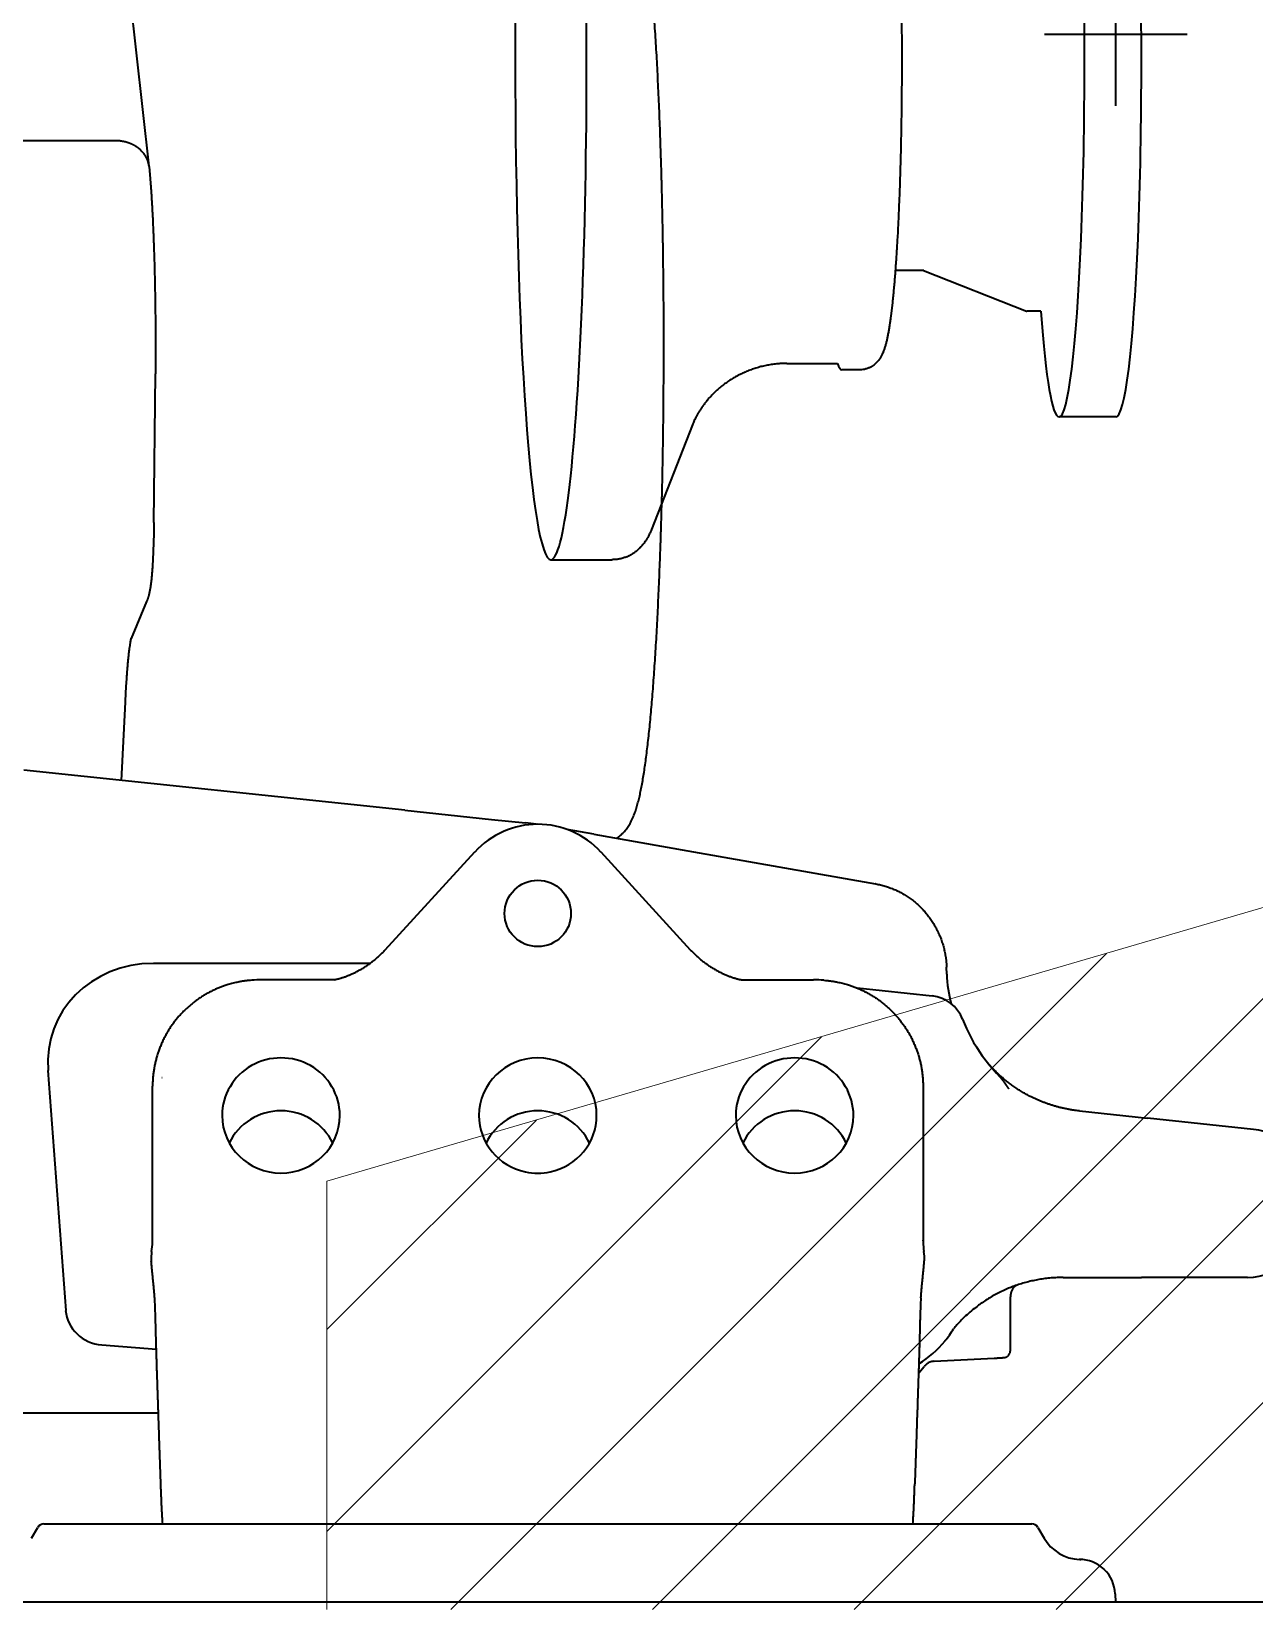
# Model space of a CAD drawing. Header units: millimetres. Extents: x 120 to 10915, y 515 to 8014.
# Drawn here: x 3804 to 3975.5, y 1875 to 2096.1 of the extents above; entities that cross this region are included whole.
import ezdxf

# ---------------------------------------------------------------- set-up
doc = ezdxf.new("R2010")
doc.units = ezdxf.units.MM
doc.layers.get('0').update_dxf_attribs({"lineweight": 13})
doc.layers.add('204_Chassis_mid_side_view', color=7, linetype='Continuous', lineweight=13)
doc.layers.add('205_Chassis_top_view', color=7, linetype='Continuous', lineweight=13)

# ---------------------------------------------------------------- blocks, each defined once
blk = doc.blocks.new('BLOCK76')
at = {"layer": '205_Chassis_top_view', "color": 2, "lineweight": 18}
for p, q in [((3947.640625, -295), (4074.591309, -168.049271)), ((3919.356445, -295), (4034.63208, -179.724442)), ((3891.072266, -295), (3994.672607, -191.399597)), ((3862.787842, -295), (3954.713135, -203.074768)), ((3845.446045, -284.057648), (3914.753662, -214.749924)), ((3845.445801, -255.773499), (3874.794189, -226.425095))]:
    blk.add_line(p, q, dxfattribs=at)
blk = doc.blocks.new('3239766_1')
at = {"layer": '205_Chassis_top_view', "color": 2, "lineweight": 18}
for p in [(4324.61, -95), (3845.446, -295)]:
    blk.add_line(p, (3845.445737, -235), dxfattribs=at)
at = {"layer": '205_Chassis_top_view', "lineweight": 0}
blk.add_blockref('BLOCK76', (0, 0), dxfattribs=at)
blk = doc.blocks.new('3068684_1')
at = {"layer": '205_Chassis_top_view', "color": 3, "lineweight": 35}
blk.add_line((4055, -294), (2962.845784, -294), dxfattribs=at)
blk = doc.blocks.new('3135191_1')
at = {"layer": '205_Chassis_top_view', "color": 3, "lineweight": 35}
for p, q in [((3856.36, -183.03), (3802.97, -177.41)), ((3856.36, -183.03), (3868.52, -184.3)), ((3868.52, -184.3), (3873.26, -184.8)), ((3882.87, -186.37), (3879.11, -185.71)), ((3882.87, -186.37), (3896.01, -188.69)), ((3853.62, -202.56), (3866.16, -188.87)), ((3883.84, -188.87), (3896.38, -202.56)), ((3896.01, -188.69), (3922.32, -193.33)), ((3922.36, -193.34), (3922.32, -193.33)), ((3922.38, -193.34), (3922.36, -193.34)), ((3851.47, -204.48), (3821.11, -204.48)), ((3932.33, -205.99), (3932.29, -205)), ((3930.29, -209.05), (3919.78, -207.94)), ((3806.34, -219.48), (3808.82, -253.11)), ((3822.33, -220.49), (3822.32, -220.5)), ((3821, -221.7), (3821, -221.68)), ((3821, -221.76), (3821, -221.7)), ((3821, -226.44), (3821, -221.76)), ((3929, -221.68), (3929, -221.7)), ((3929, -221.7), (3929, -221.76)), ((3929, -221.76), (3929, -226.44)), ((3950.95, -225.16), (3960.44, -226.16)), ((3821, -226.94), (3821, -226.44)), ((3821, -230.55), (3821, -226.94)), ((3929, -226.44), (3929, -226.94)), ((3929, -226.94), (3929, -230.55)), ((3975.34, -227.73), (3960.44, -226.16)), ((3821, -236.62), (3821, -230.55)), ((3929, -230.55), (3929, -236.62)), ((3821, -241.07), (3821, -236.62)), ((3929, -236.62), (3929, -241.07)), ((3821, -243.59), (3821, -241.07)), ((3929, -241.07), (3929, -243.59)), ((3928.99, -243.28), (3929, -243.52)), ((3948.63, -248.48), (3959.6, -248.48)), ((3974.5, -248.48), (3959.6, -248.48)), ((3941.24, -258.72), (3941.24, -251.19)), ((3813.9, -257.93), (3821.53, -258.54)), ((3930.56, -260.23), (3938.98, -259.79)), ((3928.42, -261.85), (3928.37, -261.91)), ((3928.41, -261.85), (3929.17, -260.94)), ((3821.82, -267.48), (3786.95, -267.48)), ((3822.42, -283), (3822.4, -282.73)), ((3927.58, -283), (3927.6, -282.73)), ((3804.04, -285), (3804.9, -283.5)), ((3805.77, -283), (3805.81, -283)), ((3805.81, -283), (3806.54, -283)), ((3806.54, -283), (3808.57, -283)), ((3808.57, -283), (3810.06, -283)), ((3810.06, -283), (3839.93, -283)), ((3839.93, -283), (3844.97, -283)), ((3844.97, -283), (3850.75, -283)), ((3850.75, -283), (3863.53, -283)), ((3863.53, -283), (3886.47, -283)), ((3886.47, -283), (3899.25, -283)), ((3899.25, -283), (3905.03, -283)), ((3905.03, -283), (3910.07, -283)), ((3910.07, -283), (3939.94, -283)), ((3939.94, -283), (3941.43, -283)), ((3941.43, -283), (3943.46, -283)), ((3943.46, -283), (3944.19, -283)), ((3944.19, -283), (3944.23, -283)), ((3945.1, -283.5), (3945.96, -285)), ((3951.13, -288), (3950.95, -288)), ((3951.01, -288), (3951.13, -288)), ((3954.38, -289.37), (3954.4, -289.38)), ((3955.94, -292.82), (3955.94, -292.83)), ((3955.94, -292.83), (3955.98, -294))]:
    blk.add_line(p, q, dxfattribs=at)
blk.add_circle((3875, -197.48), 4.65, dxfattribs=at)
for centre, radius, start, end in [((3875, -196.97), 11.99, 42.4872, 137.5128), ((3868.04, -234.53), 50, 82.2503, 84), ((3836.41, -228.69), 21.9, 90.1617, 93.956), ((3913.59, -228.69), 21.9, 86.0443, 89.8383), ((3952.31, -205.19), 20, 182.2771, 194.2965), ((3929.75, -214.13), 5.12, 21.0105, 83.8558), ((3958.33, -202.21), 25.95, 215.8616, 223.8282), ((3974.5, -235.69), 8, 360, 83.9846), ((3875, -225.42), 8.45, 258.1518, 281.8503), ((3974.5, -240.48), 8, 270, 0), ((3826.15, -245.73), 5.35, 170.5733, 184.7773), ((3811.06, -243.24), 9.94, 350.6818, 358.4149), ((3938.94, -243.24), 9.94, 181.5851, 189.3182), ((3923.85, -245.73), 5.35, 355.2227, 9.4267), ((3943.24, -251.19), 2, 127.9363, 180.0056), ((3789.2, -253.74), 32.19, 2.1244, 4.2569), ((3960.8, -253.74), 32.19, 175.7431, 177.8756), ((3687.44, -257.39), 134.01, 1.5235, 2.0709), ((4062.56, -257.39), 134.01, 177.9291, 178.4765), ((3920.79, -248.13), 14.59, 320.6582, 328.8585), ((3920.67, -248.01), 14.77, 301.6207, 320.632), ((3930.65, -262.14), 1.91, 111.6705, 140.9248), ((3930.67, -262.23), 2, 93.0184, 111.1542), ((3805.77, -284), 1, 90, 150), ((3944.23, -284), 1, 30, 90), ((3951.16, -282), 6, 210, 268.026), ((3950.92, -293.06), 5.06, 46.8147, 90.2324), ((3950.88, -293.02), 5.06, 2.2921, 45.988)]:
    blk.add_arc(centre, radius, start, end, dxfattribs=at)
for centre, major_axis, ratio, start_param, end_param in [((3822.22, -219.48), (14.66, -6.77), 0.912816, 2.03931, 3.610102), ((3977.91, -200), (44.38, 8.86), 0.680958, 3.257544, 3.442123), ((3839, -225.79), (8.25, 0), 0.978148, 0, 3.141593), ((3875, -225.79), (-8.25, 0), 0.978148, 4.712389, 6.283146), ((3875, -225.79), (-8.25, 0), 0.978148, 3.141632, 4.712389), ((3911, -225.79), (8.25, 0), 0.978148, 0, 3.141593), ((3839, -232.96), (-8, 0), 0.978148, 3.57912, 5.845658), ((3875, -232.96), (-8, 0), 0.978148, 3.579058, 5.845714), ((3911, -232.96), (-8, 0), 0.978148, 3.57912, 5.845658), ((3839, -225.79), (8.25, 0), 0.978148, 3.141593, 6.283185), ((3875, -225.79), (-8.25, 0), 0.978148, 6.283146, 7.642189), ((3875, -225.79), (-8.25, 0), 0.978148, 1.782589, 3.141632), ((3911, -225.79), (8.25, 0), 0.978148, 3.141593, 6.283185), ((3814.1, -253.01), (5.09, -1.58), 0.919537, 3.487576, 4.951715)]:
    blk.add_ellipse(centre, major_axis=major_axis, ratio=ratio, start_param=start_param, end_param=end_param, dxfattribs=at)
for points, degree, knots in [([(3922.38, -193.34), (3922.61, -193.38), (3923.05, -193.47), (3923.7, -193.65), (3924.34, -193.87), (3924.97, -194.12), (3925.59, -194.4), (3926.19, -194.73), (3926.77, -195.08), (3927.33, -195.47), (3927.88, -195.9), (3928.39, -196.35), (3928.89, -196.84), (3929.35, -197.35), (3929.79, -197.89), (3930.19, -198.46), (3930.57, -199.05), (3930.91, -199.66), (3931.21, -200.29), (3931.48, -200.94), (3931.71, -201.6), (3931.91, -202.27), (3932.06, -202.95), (3932.18, -203.63), (3932.26, -204.31), (3932.29, -204.77), (3932.29, -205)], 3, [0, 0, 0, 0, 0.675214, 1.351084, 2.027875, 2.705851, 3.385293, 4.066405, 4.74936, 5.434285, 6.121242, 6.810313, 7.501506, 8.194813, 8.890098, 9.587106, 10.285585, 10.98498, 11.684894, 12.384719, 13.083675, 13.781008, 14.47597, 15.167881, 15.855986, 16.53947, 16.53947, 16.53947, 16.53947]), ([(3846.46, -206.77), (3846.52, -206.76), (3846.65, -206.73), (3846.85, -206.69), (3847.04, -206.64), (3847.23, -206.59), (3847.41, -206.53), (3847.6, -206.48), (3847.79, -206.41), (3847.98, -206.34), (3848.18, -206.27), (3848.39, -206.19), (3848.57, -206.12), (3848.76, -206.04), (3848.95, -205.95), (3849.17, -205.85), (3849.4, -205.74), (3849.62, -205.63), (3849.84, -205.51), (3850.06, -205.39), (3850.28, -205.27), (3850.5, -205.13), (3850.71, -205), (3850.93, -204.86), (3851.14, -204.72), (3851.34, -204.57), (3851.55, -204.43), (3851.75, -204.27), (3851.95, -204.12), (3852.15, -203.96), (3852.34, -203.79), (3852.53, -203.63), (3852.72, -203.46), (3852.91, -203.28), (3853.09, -203.11), (3853.27, -202.93), (3853.44, -202.75), (3853.56, -202.62), (3853.61, -202.56)], 3, [0.000009, 0.000009, 0.000009, 0.000009, 0.191511, 0.391651, 0.608748, 0.790304, 0.979387, 1.174719, 1.376882, 1.585002, 1.797889, 2.016339, 2.242402, 2.394055, 2.629963, 2.874486, 3.121355, 3.370398, 3.621206, 3.873479, 4.126916, 4.381307, 4.635469, 4.890017, 5.144247, 5.396885, 5.647912, 5.901518, 6.15548, 6.410218, 6.664433, 6.918696, 7.172762, 7.426555, 7.680049, 7.933062, 8.185423, 8.436751, 8.436751, 8.436751, 8.436751]), ([(3896.38, -202.56), (3896.44, -202.62), (3896.55, -202.74), (3896.73, -202.92), (3896.91, -203.1), (3897.09, -203.28), (3897.28, -203.45), (3897.46, -203.62), (3897.66, -203.79), (3897.85, -203.96), (3898.05, -204.12), (3898.25, -204.27), (3898.46, -204.43), (3898.67, -204.58), (3898.88, -204.73), (3899.09, -204.87), (3899.31, -205.01), (3899.53, -205.15), (3899.75, -205.28), (3899.98, -205.41), (3900.21, -205.54), (3900.43, -205.65), (3900.66, -205.77), (3900.89, -205.88), (3901.12, -205.98), (3901.34, -206.08), (3901.57, -206.17), (3901.78, -206.26), (3902, -206.33), (3902.21, -206.41), (3902.41, -206.48), (3902.61, -206.54), (3902.81, -206.59), (3903, -206.65), (3903.19, -206.69), (3903.37, -206.74), (3903.49, -206.76), (3903.56, -206.77)], 3, [0, 0, 0, 0, 0.252865, 0.505773, 0.758986, 1.012621, 1.266596, 1.521243, 1.776176, 2.031703, 2.287631, 2.544066, 2.800819, 3.057998, 3.315306, 3.572965, 3.830298, 4.086464, 4.349353, 4.610436, 4.870204, 5.128333, 5.384487, 5.638232, 5.889309, 6.135027, 6.372978, 6.606299, 6.834718, 7.057559, 7.274139, 7.48379, 7.685623, 7.882415, 8.083798, 8.2694, 8.45373, 8.45373, 8.45373, 8.45373]), ([(3834.9, -206.84), (3834.74, -206.85), (3834.43, -206.88), (3833.95, -206.93), (3833.48, -207.01), (3833.04, -207.09), (3832.65, -207.17), (3832.3, -207.25), (3831.95, -207.34), (3831.63, -207.44), (3831.33, -207.53), (3830.98, -207.65), (3830.56, -207.8), (3830.07, -208), (3829.58, -208.22), (3829.09, -208.45), (3828.61, -208.71), (3828.14, -208.99), (3827.67, -209.29), (3827.2, -209.61), (3826.75, -209.95), (3826.31, -210.31), (3825.87, -210.68), (3825.52, -211.02), (3825.25, -211.29), (3825.04, -211.5), (3824.85, -211.72), (3824.65, -211.94), (3824.46, -212.16), (3824.27, -212.39), (3824.09, -212.62), (3823.91, -212.86), (3823.74, -213.1), (3823.57, -213.34), (3823.4, -213.59), (3823.24, -213.84), (3823.09, -214.09), (3822.94, -214.35), (3822.79, -214.61), (3822.65, -214.88), (3822.52, -215.14), (3822.39, -215.41), (3822.27, -215.69), (3822.15, -215.96), (3822.04, -216.24), (3821.93, -216.52), (3821.83, -216.8), (3821.73, -217.08), (3821.64, -217.36), (3821.56, -217.65), (3821.48, -217.93), (3821.41, -218.22), (3821.34, -218.51), (3821.28, -218.8), (3821.23, -219.09), (3821.18, -219.38), (3821.14, -219.67), (3821.1, -219.95), (3821.07, -220.24), (3821.04, -220.53), (3821.02, -220.82), (3821.01, -221.1), (3821, -221.39), (3821, -221.58), (3821, -221.68)], 3, [0, 0, 0, 0, 0.4701, 0.945955, 1.428883, 1.917881, 2.272523, 2.630164, 2.991239, 3.355258, 3.646164, 3.938912, 4.460588, 4.988066, 5.522266, 6.061616, 6.607952, 7.159305, 7.715861, 8.27755, 8.844853, 9.416659, 9.992296, 10.571486, 10.863074, 11.155342, 11.448402, 11.742059, 12.036389, 12.331241, 12.626566, 12.922312, 13.219383, 13.516774, 13.814433, 14.112309, 14.410454, 14.70872, 15.007061, 15.305429, 15.604508, 15.903525, 16.202433, 16.501181, 16.799766, 17.098095, 17.39612, 17.693791, 17.991521, 18.288806, 18.58562, 18.88194, 19.17774, 19.472993, 19.76767, 20.061738, 20.35259, 20.642779, 20.932269, 21.221026, 21.509064, 21.796299, 22.082694, 22.368212, 22.368212, 22.368212, 22.368212]), ([(3846.46, -206.77), (3846.26, -206.77), (3845.68, -206.77), (3844.72, -206.77), (3843.54, -206.78), (3842.3, -206.78), (3840.97, -206.78), (3839.54, -206.78), (3837.99, -206.78), (3836.91, -206.79), (3836.35, -206.79)], 3, [9.362663, 9.362663, 9.362663, 9.362663, 9.965997, 11.083121, 12.255219, 13.495369, 14.816583, 16.236335, 17.778684, 19.472966, 19.472966, 19.472966, 19.472966]), ([(3903.56, -206.77), (3903.75, -206.77), (3904.32, -206.77), (3905.28, -206.77), (3906.46, -206.78), (3907.7, -206.78), (3909.03, -206.78), (3910.46, -206.78), (3912.01, -206.78), (3913.09, -206.79), (3913.65, -206.79)], 3, [9.374643, 9.374643, 9.374643, 9.374643, 9.965531, 11.08266, 12.254765, 13.494921, 14.816142, 16.235902, 17.77826, 19.472552, 19.472552, 19.472552, 19.472552]), ([(3915.1, -206.84), (3915.26, -206.85), (3915.57, -206.88), (3916.05, -206.93), (3916.52, -207.01), (3916.96, -207.09), (3917.35, -207.17), (3917.7, -207.25), (3918.05, -207.34), (3918.37, -207.44), (3918.67, -207.53), (3919.02, -207.65), (3919.44, -207.8), (3919.93, -208), (3920.42, -208.22), (3920.91, -208.45), (3921.39, -208.71), (3921.86, -208.99), (3922.33, -209.29), (3922.8, -209.61), (3923.25, -209.95), (3923.69, -210.31), (3924.13, -210.68), (3924.48, -211.02), (3924.75, -211.29), (3924.96, -211.5), (3925.15, -211.72), (3925.35, -211.94), (3925.54, -212.16), (3925.73, -212.39), (3925.91, -212.62), (3926.09, -212.86), (3926.26, -213.1), (3926.43, -213.34), (3926.6, -213.59), (3926.76, -213.84), (3926.91, -214.09), (3927.06, -214.35), (3927.21, -214.61), (3927.35, -214.88), (3927.48, -215.14), (3927.61, -215.41), (3927.73, -215.69), (3927.85, -215.96), (3927.96, -216.24), (3928.07, -216.52), (3928.17, -216.8), (3928.27, -217.08), (3928.36, -217.36), (3928.44, -217.65), (3928.52, -217.93), (3928.59, -218.22), (3928.66, -218.51), (3928.72, -218.8), (3928.77, -219.09), (3928.82, -219.38), (3928.86, -219.67), (3928.9, -219.95), (3928.93, -220.24), (3928.96, -220.53), (3928.98, -220.82), (3928.99, -221.1), (3929, -221.39), (3929, -221.58), (3929, -221.68)], 3, [0, 0, 0, 0, 0.469629, 0.945813, 1.428739, 1.917735, 2.272377, 2.630018, 2.991093, 3.355112, 3.646018, 3.938766, 4.460442, 4.98792, 5.52212, 6.06147, 6.607805, 7.159159, 7.715715, 8.277403, 8.844707, 9.416513, 9.99215, 10.57134, 10.862928, 11.155196, 11.448256, 11.741913, 12.036243, 12.331095, 12.62642, 12.922166, 13.219237, 13.516628, 13.814287, 14.112163, 14.410308, 14.708574, 15.006914, 15.305283, 15.604362, 15.903379, 16.202286, 16.501035, 16.79962, 17.097949, 17.395974, 17.693645, 17.991375, 18.28866, 18.585474, 18.881794, 19.177594, 19.472847, 19.767524, 20.061592, 20.352444, 20.642633, 20.932123, 21.22088, 21.508918, 21.796153, 22.082548, 22.368065, 22.368065, 22.368065, 22.368065]), ([(3950.95, -225.16), (3950.79, -225.14), (3950.49, -225.11), (3950.03, -225.04), (3949.57, -224.97), (3949.12, -224.88), (3948.66, -224.78), (3948.21, -224.68), (3947.77, -224.56), (3947.32, -224.43), (3946.89, -224.3), (3946.45, -224.15), (3946.02, -223.99), (3945.59, -223.82), (3945.17, -223.65), (3944.75, -223.46), (3944.34, -223.27), (3943.88, -223.03), (3943.36, -222.76), (3942.8, -222.43), (3942.26, -222.09), (3941.73, -221.73), (3941.21, -221.36), (3940.72, -220.98), (3940.24, -220.59), (3939.79, -220.19), (3939.37, -219.8), (3938.98, -219.41), (3938.61, -219.02), (3938.28, -218.65), (3937.99, -218.31), (3937.74, -218), (3937.51, -217.7), (3937.37, -217.51), (3937.3, -217.41)], 3, [0, 0, 0, 0, 0.463462, 0.92675, 1.389864, 1.852808, 2.314991, 2.776989, 3.238007, 3.698826, 4.159314, 4.619603, 5.078513, 5.537204, 5.994499, 6.451559, 6.906887, 7.361962, 8.011287, 8.660029, 9.303024, 9.941859, 10.576527, 11.201589, 11.8184, 12.423547, 12.994905, 13.552998, 14.086278, 14.603515, 15.024375, 15.428985, 15.8001, 16.152863, 16.152863, 16.152863, 16.152863]), ([(3941.03, -222.06), (3940.9, -221.86), (3940.77, -221.66), (3940.64, -221.47), (3940.43, -221.17), (3940.23, -220.9), (3940.14, -220.79), (3940.01, -220.63), (3939.88, -220.47), (3939.83, -220.41), (3939.75, -220.33), (3939.68, -220.25), (3939.66, -220.23), (3939.63, -220.2), (3939.61, -220.18)], 5, [0, 0, 0, 0, 0, 0, 2.486471, 2.486471, 2.486471, 4.143649, 4.143649, 4.143649, 5.183215, 5.183215, 5.183215, 5.617747, 5.617747, 5.617747, 5.617747, 5.617747, 5.617747]), ([(3821.3, -251.35), (3821.29, -251.28), (3821.28, -251.15), (3821.27, -250.94), (3821.25, -250.73), (3821.23, -250.53), (3821.21, -250.32), (3821.2, -250.11), (3821.18, -249.9), (3821.16, -249.68), (3821.14, -249.47), (3821.11, -249.25), (3821.09, -249.04), (3821.07, -248.82), (3821.05, -248.6), (3821.03, -248.38), (3821.01, -248.16), (3820.99, -247.94), (3820.96, -247.72), (3820.94, -247.5), (3820.92, -247.28), (3820.9, -247.06), (3820.88, -246.84), (3820.86, -246.61), (3820.84, -246.39), (3820.83, -246.25), (3820.82, -246.17)], 3, [0, 0, 0, 0, 0.20304, 0.407983, 0.614731, 0.823184, 1.033242, 1.244805, 1.457773, 1.672045, 1.887543, 2.104146, 2.321755, 2.540269, 2.759603, 2.979644, 3.200293, 3.421453, 3.643053, 3.864967, 4.0871, 4.309355, 4.531637, 4.753852, 4.975906, 5.197706, 5.197706, 5.197706, 5.197706]), ([(3928.7, -251.35), (3928.71, -251.28), (3928.72, -251.15), (3928.73, -250.94), (3928.75, -250.73), (3928.77, -250.53), (3928.79, -250.32), (3928.8, -250.11), (3928.82, -249.9), (3928.84, -249.68), (3928.86, -249.47), (3928.89, -249.25), (3928.91, -249.04), (3928.93, -248.82), (3928.95, -248.6), (3928.97, -248.38), (3928.99, -248.16), (3929.01, -247.94), (3929.04, -247.72), (3929.06, -247.5), (3929.08, -247.28), (3929.1, -247.06), (3929.12, -246.84), (3929.14, -246.61), (3929.16, -246.39), (3929.17, -246.25), (3929.18, -246.17)], 3, [0, 0, 0, 0, 0.20304, 0.407983, 0.614731, 0.823184, 1.033242, 1.244805, 1.457773, 1.672045, 1.887543, 2.104146, 2.321755, 2.540269, 2.759603, 2.979644, 3.200293, 3.421453, 3.643053, 3.864967, 4.0871, 4.309355, 4.531637, 4.753852, 4.975906, 5.197706, 5.197706, 5.197706, 5.197706]), ([(3948.63, -248.48), (3948.35, -248.48), (3947.78, -248.5), (3946.94, -248.55), (3946.09, -248.64), (3945.25, -248.77), (3944.42, -248.93), (3943.59, -249.12), (3942.78, -249.35), (3941.97, -249.62), (3941.18, -249.92), (3940.4, -250.25), (3939.64, -250.62), (3938.89, -251.01), (3938.16, -251.44), (3937.45, -251.9), (3936.73, -252.41), (3935.96, -253), (3935.17, -253.68), (3934.42, -254.4), (3933.8, -255.07), (3933.44, -255.49), (3933.29, -255.68)], 3, [0, 0, 0, 0, 0.848865, 1.697505, 2.545918, 3.394127, 4.242158, 5.089929, 5.937374, 6.784769, 7.633249, 8.481009, 9.328056, 10.174142, 11.018974, 11.862323, 12.702452, 13.671156, 14.777715, 15.829786, 16.781449, 17.503378, 17.503378, 17.503378, 17.503378]), ([(3821.8, -266.94), (3821.8, -266.78), (3821.79, -266.48), (3821.77, -266.01), (3821.76, -265.55), (3821.74, -265.09), (3821.72, -264.63), (3821.71, -264.16), (3821.69, -263.7), (3821.68, -263.28), (3821.67, -262.9), (3821.65, -262.49), (3821.64, -262.02), (3821.62, -261.47), (3821.6, -260.92), (3821.59, -260.37), (3821.57, -259.83), (3821.55, -259.28), (3821.54, -258.73), (3821.52, -258.25), (3821.51, -257.82), (3821.5, -257.45), (3821.49, -257.08), (3821.48, -256.71), (3821.47, -256.35), (3821.46, -255.98), (3821.45, -255.61), (3821.44, -255.25), (3821.43, -254.89), (3821.43, -254.53), (3821.42, -254.18), (3821.41, -253.94), (3821.41, -253.82)], 3, [0, 0, 0, 0, 0.462364, 0.924998, 1.387751, 1.850693, 2.313677, 2.776781, 3.239877, 3.703041, 4.040173, 4.377322, 4.925031, 5.472745, 6.02031, 6.567847, 7.115237, 7.662579, 8.209804, 8.756966, 9.125106, 9.493212, 9.861283, 10.229313, 10.59737, 10.965327, 11.333025, 11.700286, 12.056909, 12.412769, 12.767591, 13.121171, 13.121171, 13.121171, 13.121171]), ([(3928.59, -253.82), (3928.59, -253.94), (3928.58, -254.18), (3928.57, -254.53), (3928.57, -254.89), (3928.56, -255.25), (3928.55, -255.61), (3928.54, -255.98), (3928.53, -256.35), (3928.52, -256.71), (3928.51, -257.08), (3928.5, -257.45), (3928.49, -257.82), (3928.48, -258.25), (3928.46, -258.73), (3928.45, -259.28), (3928.43, -259.83), (3928.41, -260.37), (3928.4, -260.92), (3928.38, -261.47), (3928.36, -262.02), (3928.35, -262.49), (3928.33, -262.9), (3928.32, -263.28), (3928.31, -263.7), (3928.29, -264.16), (3928.28, -264.63), (3928.26, -265.09), (3928.24, -265.55), (3928.23, -266.01), (3928.21, -266.48), (3928.2, -266.78), (3928.2, -266.94)], 3, [0, 0, 0, 0, 0.35358, 0.708402, 1.064261, 1.420885, 1.788146, 2.155844, 2.523801, 2.891857, 3.259888, 3.627958, 3.996065, 4.364205, 4.911367, 5.458592, 6.005933, 6.553324, 7.10086, 7.648426, 8.19614, 8.743849, 9.080998, 9.418129, 9.881293, 10.344389, 10.807494, 11.270477, 11.733419, 12.196173, 12.658806, 13.121171, 13.121171, 13.121171, 13.121171]), ([(3938.98, -259.79), (3938.99, -259.79), (3939.01, -259.79), (3939.05, -259.79), (3939.08, -259.78), (3939.12, -259.78), (3939.15, -259.78), (3939.19, -259.78), (3939.22, -259.78), (3939.25, -259.78), (3939.29, -259.77), (3939.32, -259.77), (3939.35, -259.77), (3939.39, -259.77), (3939.42, -259.77), (3939.45, -259.76), (3939.48, -259.76), (3939.52, -259.76), (3939.55, -259.76), (3939.58, -259.76), (3939.61, -259.76), (3939.64, -259.75), (3939.67, -259.75), (3939.7, -259.75), (3939.72, -259.75), (3939.75, -259.75), (3939.78, -259.75), (3939.81, -259.75), (3939.83, -259.74), (3939.86, -259.74), (3939.88, -259.74), (3939.91, -259.74), (3939.93, -259.74), (3939.95, -259.74), (3939.98, -259.74), (3940, -259.73), (3940.02, -259.73), (3940.04, -259.73), (3940.06, -259.73), (3940.08, -259.73), (3940.1, -259.73), (3940.11, -259.73), (3940.13, -259.73), (3940.15, -259.73), (3940.16, -259.72), (3940.18, -259.72), (3940.19, -259.72), (3940.21, -259.72), (3940.22, -259.72), (3940.23, -259.72), (3940.24, -259.72), (3940.25, -259.72), (3940.26, -259.72), (3940.27, -259.72), (3940.28, -259.72), (3940.29, -259.72), (3940.3, -259.72), (3940.32, -259.71), (3940.35, -259.71), (3940.41, -259.7), (3940.5, -259.68), (3940.59, -259.66), (3940.68, -259.62), (3940.78, -259.56), (3940.87, -259.49), (3940.96, -259.41), (3941.05, -259.31), (3941.11, -259.2), (3941.17, -259.09), (3941.21, -258.97), (3941.23, -258.84), (3941.24, -258.76), (3941.24, -258.72)], 3, [0, 0, 0, 0, 0.035387, 0.070651, 0.10577, 0.140727, 0.1755, 0.21007, 0.244418, 0.278525, 0.312379, 0.345955, 0.379234, 0.412196, 0.444825, 0.4771, 0.509005, 0.540521, 0.571647, 0.60235, 0.632614, 0.66242, 0.691753, 0.720596, 0.748932, 0.776746, 0.804058, 0.830818, 0.857011, 0.882622, 0.907637, 0.932041, 0.955821, 0.978962, 1.001542, 1.02346, 1.044705, 1.065263, 1.085124, 1.104275, 1.122707, 1.140407, 1.15753, 1.173906, 1.189525, 1.204379, 1.218711, 1.232264, 1.24503, 1.257001, 1.268548, 1.279289, 1.289694, 1.299286, 1.308952, 1.317797, 1.327052, 1.336967, 1.362961, 1.436204, 1.522126, 1.621043, 1.721386, 1.822141, 1.94851, 2.074989, 2.201514, 2.328039, 2.454501, 2.580963, 2.707433, 2.833903, 2.833903, 2.833903, 2.833903]), ([(3822.16, -277.42), (3822.15, -277.3), (3822.15, -277.04), (3822.13, -276.66), (3822.12, -276.27), (3822.1, -275.87), (3822.09, -275.48), (3822.08, -275.09), (3822.06, -274.7), (3822.05, -274.31), (3822.04, -273.91), (3822.02, -273.48), (3822.01, -273.05), (3821.99, -272.61), (3821.98, -272.18), (3821.96, -271.74), (3821.95, -271.3), (3821.93, -270.87), (3821.92, -270.43), (3821.91, -269.99), (3821.89, -269.56), (3821.88, -269.12), (3821.86, -268.68), (3821.85, -268.25), (3821.83, -267.81), (3821.82, -267.38), (3821.81, -267.08), (3821.8, -266.94)], 3, [0, 0, 0, 0, 0.369428, 0.76177, 1.153796, 1.545544, 1.937049, 2.328318, 2.719408, 3.110325, 3.501118, 3.937791, 4.374372, 4.810852, 5.247297, 5.683682, 6.120076, 6.556437, 6.992842, 7.429411, 7.866048, 8.30267, 8.739376, 9.176089, 9.612832, 10.049599, 10.486383, 10.486383, 10.486383, 10.486383]), ([(3928.2, -266.94), (3928.19, -267.08), (3928.18, -267.38), (3928.17, -267.81), (3928.15, -268.25), (3928.14, -268.68), (3928.12, -269.12), (3928.11, -269.56), (3928.09, -269.99), (3928.08, -270.43), (3928.07, -270.87), (3928.05, -271.3), (3928.04, -271.74), (3928.02, -272.18), (3928.01, -272.61), (3927.99, -273.05), (3927.98, -273.48), (3927.96, -273.91), (3927.95, -274.31), (3927.94, -274.7), (3927.92, -275.09), (3927.91, -275.48), (3927.9, -275.87), (3927.88, -276.27), (3927.87, -276.66), (3927.85, -277.04), (3927.85, -277.3), (3927.84, -277.42)], 3, [0, 0, 0, 0, 0.436785, 0.873552, 1.310294, 1.747008, 2.183713, 2.620336, 3.056972, 3.493541, 3.929946, 4.366308, 4.802702, 5.239086, 5.675531, 6.112011, 6.548593, 6.985265, 7.376059, 7.766975, 8.158066, 8.549335, 8.940839, 9.332587, 9.724614, 10.116955, 10.486383, 10.486383, 10.486383, 10.486383]), ([(3822.4, -282.73), (3822.4, -282.65), (3822.39, -282.5), (3822.38, -282.28), (3822.36, -282.06), (3822.35, -281.83), (3822.34, -281.61), (3822.33, -281.39), (3822.31, -281.17), (3822.3, -280.94), (3822.29, -280.72), (3822.28, -280.5), (3822.27, -280.28), (3822.26, -280.06), (3822.25, -279.84), (3822.24, -279.62), (3822.23, -279.4), (3822.23, -279.18), (3822.22, -278.96), (3822.21, -278.74), (3822.2, -278.52), (3822.19, -278.3), (3822.18, -278.08), (3822.18, -277.86), (3822.17, -277.64), (3822.16, -277.49), (3822.16, -277.42)], 3, [0, 0, 0, 0, 0.224426, 0.448548, 0.672337, 0.895825, 1.118978, 1.341838, 1.564408, 1.786695, 2.008696, 2.230431, 2.451908, 2.67314, 2.894116, 3.114871, 3.33542, 3.555778, 3.775965, 3.995995, 4.215888, 4.435663, 4.655343, 4.874948, 5.094503, 5.314033, 5.314033, 5.314033, 5.314033]), ([(3927.6, -282.73), (3927.6, -282.65), (3927.61, -282.5), (3927.62, -282.28), (3927.64, -282.06), (3927.65, -281.83), (3927.66, -281.61), (3927.67, -281.39), (3927.69, -281.17), (3927.7, -280.94), (3927.71, -280.72), (3927.72, -280.5), (3927.73, -280.28), (3927.74, -280.06), (3927.75, -279.84), (3927.76, -279.62), (3927.77, -279.4), (3927.77, -279.18), (3927.78, -278.96), (3927.79, -278.74), (3927.8, -278.52), (3927.81, -278.3), (3927.82, -278.08), (3927.82, -277.86), (3927.83, -277.64), (3927.84, -277.49), (3927.84, -277.42)], 3, [0, 0, 0, 0, 0.224426, 0.448548, 0.672337, 0.895825, 1.118978, 1.341838, 1.564408, 1.786695, 2.008696, 2.230431, 2.451908, 2.67314, 2.894116, 3.114871, 3.33542, 3.555778, 3.775965, 3.995995, 4.215888, 4.435663, 4.655343, 4.874948, 5.094503, 5.314033, 5.314033, 5.314033, 5.314033])]:
    blk.add_open_spline(points, degree=degree, knots=knots, dxfattribs=at)
blk = doc.blocks.new('3311110_1')
at = {"layer": '204_Chassis_mid_side_view', "color": 1, "lineweight": 5}
blk.add_point((3956.04, -74.3), dxfattribs=at)
at = {"layer": '205_Chassis_top_view', "color": 4, "lineweight": 35}
for p, q in [((3876.84, -7.91), (3885.43, -7.91)), ((3896.68, -26.82), (3890.92, -12.14)), ((3956.04, -27.91), (3948.06, -27.91)), ((3920.13, -34.51), (3917.63, -34.51)), ((3909.91, -35.41), (3917.01, -35.41)), ((3929.08, -48.41), (3943.5, -42.73)), ((3945.52, -42.71), (3943.57, -42.71)), ((3929.1, -48.41), (3925.11, -48.41)), ((3929.1, -107.41), (3925.11, -107.41)), ((3929.08, -107.41), (3943.5, -113.1)), ((3945.52, -113.11), (3943.57, -113.11)), ((3909.91, -120.41), (3917.01, -120.41)), ((3920.13, -121.31), (3917.63, -121.31)), ((3956.04, -127.91), (3948.06, -127.91)), ((3896.68, -129), (3890.92, -143.69)), ((3876.84, -147.91), (3885.43, -147.91))]:
    blk.add_line(p, q, dxfattribs=at)
at = {"layer": '205_Chassis_top_view', "color": 2, "lineweight": 35}
for p, q in [((3956.04, -84.3), (3956.04, -64.3)), ((3946.04, -74.3), (3966.04, -74.3))]:
    blk.add_line(p, q, dxfattribs=at)
at = {"layer": '205_Chassis_top_view', "color": 4, "lineweight": 35}
for centre, major_axis, start_param, end_param in [((3876.84, -77.91), (0, -70), 3.141593, 6.283185), ((3876.84, -77.91), (0, -70), 0, 3.141593), ((3948.06, -77.91), (0, -50), 3.141593, 3.931375), ((3948.06, -77.91), (0, -50), 0, 3.141593), ((3956.04, -77.91), (0, -50), 0, 3.141593), ((3917.63, -77.91), (0, -43.4), 3.141593, 3.3456), ((3943.57, -77.91), (0, -35.2), 3.141593, 3.169876), ((3943.57, -77.91), (0, -35.2), 6.254902, 6.283185), ((3948.06, -77.91), (0, -50), 5.493403, 6.283185), ((3917.63, -77.91), (0, -43.4), 6.079178, 6.283185)]:
    blk.add_ellipse(centre, major_axis=major_axis, ratio=0.071497, start_param=start_param, end_param=end_param, dxfattribs=at)
for points, knots in [([(3890.92, -12.14), (3890.89, -12.06), (3890.83, -11.91), (3890.73, -11.68), (3890.62, -11.44), (3890.51, -11.23), (3890.4, -11.02), (3890.29, -10.83), (3890.17, -10.64), (3890.04, -10.44), (3889.89, -10.23), (3889.73, -10.02), (3889.55, -9.8), (3889.36, -9.6), (3889.17, -9.41), (3888.98, -9.24), (3888.77, -9.07), (3888.55, -8.91), (3888.31, -8.75), (3888.06, -8.6), (3887.79, -8.46), (3887.45, -8.3), (3887.02, -8.15), (3886.51, -8.01), (3885.97, -7.93), (3885.61, -7.91), (3885.43, -7.91)], [0, 0, 0, 0, 0.244902, 0.495328, 0.751718, 1.017832, 1.228902, 1.44817, 1.674328, 1.917011, 2.167843, 2.435023, 2.718374, 3.017736, 3.261223, 3.517267, 3.781894, 4.058677, 4.34301, 4.639062, 4.941623, 5.255432, 5.771606, 6.305058, 6.843507, 7.387803, 7.387803, 7.387803, 7.387803]), ([(3909.91, -35.41), (3909.67, -35.41), (3909.18, -35.4), (3908.44, -35.34), (3907.72, -35.25), (3907, -35.13), (3906.28, -34.96), (3905.58, -34.77), (3904.89, -34.54), (3904.21, -34.27), (3903.54, -33.97), (3902.88, -33.63), (3902.24, -33.26), (3901.63, -32.86), (3901.05, -32.44), (3900.49, -32), (3899.97, -31.54), (3899.51, -31.08), (3899.09, -30.64), (3898.72, -30.21), (3898.38, -29.79), (3898.08, -29.37), (3897.8, -28.97), (3897.56, -28.58), (3897.35, -28.22), (3897.17, -27.88), (3897.01, -27.57), (3896.88, -27.29), (3896.77, -27.05), (3896.71, -26.89), (3896.68, -26.82)], [0, 0, 0, 0, 0.733475, 1.466903, 2.200236, 2.933428, 3.663109, 4.392535, 5.118557, 5.839664, 6.589338, 7.332621, 8.06845, 8.797154, 9.518987, 10.224619, 10.919412, 11.595434, 12.179621, 12.744472, 13.288628, 13.810706, 14.295438, 14.754662, 15.169558, 15.555698, 15.901509, 16.214635, 16.478203, 16.706746, 16.706746, 16.706746, 16.706746]), ([(3920.13, -34.51), (3920.28, -34.51), (3920.57, -34.53), (3920.99, -34.62), (3921.39, -34.76), (3921.73, -34.93), (3922.01, -35.11), (3922.24, -35.29), (3922.44, -35.47), (3922.66, -35.71), (3922.88, -35.99), (3923.06, -36.28), (3923.19, -36.52), (3923.29, -36.72), (3923.39, -36.94), (3923.47, -37.16), (3923.55, -37.38), (3923.62, -37.59), (3923.69, -37.81), (3923.75, -38.04), (3923.84, -38.35), (3923.93, -38.75), (3924.04, -39.26), (3924.14, -39.8), (3924.24, -40.38), (3924.34, -40.99), (3924.43, -41.64), (3924.52, -42.33), (3924.61, -43.06), (3924.7, -43.82), (3924.78, -44.62), (3924.86, -45.45), (3924.94, -46.32), (3925.02, -47.23), (3925.09, -48.17), (3925.16, -49.14), (3925.23, -50.15), (3925.3, -51.18), (3925.36, -52.25), (3925.43, -53.35), (3925.49, -54.47), (3925.54, -55.62), (3925.59, -56.8), (3925.64, -58), (3925.69, -59.22), (3925.74, -60.47), (3925.78, -61.73), (3925.81, -63.01), (3925.85, -64.31), (3925.88, -65.63), (3925.91, -66.96), (3925.93, -68.3), (3925.96, -69.65), (3925.97, -71.01), (3925.99, -72.38), (3926, -73.76), (3926.01, -75.14), (3926.02, -76.53), (3926.02, -77.91), (3926.02, -79.3), (3926.01, -80.68), (3926, -82.06), (3925.99, -83.44), (3925.97, -84.81), (3925.96, -86.17), (3925.93, -87.53), (3925.91, -88.87), (3925.88, -90.2), (3925.85, -91.51), (3925.81, -92.81), (3925.78, -94.09), (3925.74, -95.36), (3925.69, -96.6), (3925.64, -97.83), (3925.59, -99.03), (3925.54, -100.2), (3925.49, -101.35), (3925.43, -102.48), (3925.36, -103.57), (3925.3, -104.64), (3925.23, -105.68), (3925.16, -106.68), (3925.09, -107.66), (3925.02, -108.6), (3924.94, -109.5), (3924.86, -110.37), (3924.78, -111.21), (3924.7, -112.01), (3924.61, -112.77), (3924.52, -113.49), (3924.43, -114.18), (3924.34, -114.83), (3924.24, -115.44), (3924.14, -116.02), (3924.04, -116.56), (3923.93, -117.07), (3923.84, -117.47), (3923.75, -117.78), (3923.69, -118.01), (3923.62, -118.23), (3923.55, -118.45), (3923.47, -118.66), (3923.39, -118.88), (3923.29, -119.1), (3923.19, -119.3), (3923.06, -119.55), (3922.88, -119.83), (3922.66, -120.12), (3922.44, -120.35), (3922.24, -120.54), (3922.01, -120.71), (3921.73, -120.89), (3921.39, -121.06), (3920.99, -121.2), (3920.57, -121.29), (3920.28, -121.31), (3920.13, -121.31)], [0, 0, 0, 0, 0.441132, 0.875808, 1.297604, 1.699936, 2.008985, 2.299108, 2.569113, 2.819377, 3.263959, 3.649954, 3.840517, 4.090304, 4.328803, 4.560571, 4.789202, 5.017363, 5.247276, 5.48059, 5.718474, 6.20905, 6.727662, 7.278115, 7.86279, 8.482579, 9.138849, 9.831992, 10.562134, 11.328951, 12.13229, 12.971652, 13.846446, 14.755879, 15.699228, 16.675601, 17.684054, 18.723528, 19.792994, 20.891121, 22.017335, 23.169653, 24.347482, 25.548967, 26.773261, 28.018569, 29.283875, 30.56744, 31.868092, 33.184119, 34.514239, 35.856772, 37.210338, 38.573272, 39.944124, 41.321253, 42.703149, 44.088191, 45.474824, 46.861457, 48.246499, 49.628395, 51.005524, 52.376376, 53.73931, 55.092876, 56.435409, 57.76553, 59.081556, 60.382208, 61.665773, 62.931079, 64.176387, 65.400681, 66.602166, 67.779995, 68.932313, 70.058527, 71.156654, 72.22612, 73.265594, 74.274047, 75.25042, 76.193769, 77.103202, 77.977996, 78.817358, 79.620697, 80.387514, 81.117656, 81.810799, 82.467069, 83.086858, 83.671534, 84.221987, 84.740598, 85.231174, 85.469058, 85.702372, 85.932285, 86.160446, 86.389077, 86.620845, 86.859344, 87.109131, 87.299694, 87.685689, 88.130271, 88.380535, 88.65054, 88.940663, 89.249712, 89.652044, 90.07384, 90.508516, 90.949648, 90.949648, 90.949648, 90.949648]), ([(3909.91, -120.41), (3909.67, -120.41), (3909.18, -120.42), (3908.44, -120.48), (3907.72, -120.57), (3907, -120.7), (3906.28, -120.86), (3905.58, -121.06), (3904.89, -121.29), (3904.21, -121.56), (3903.54, -121.86), (3902.88, -122.2), (3902.24, -122.57), (3901.63, -122.96), (3901.05, -123.39), (3900.49, -123.83), (3899.97, -124.29), (3899.51, -124.74), (3899.09, -125.19), (3898.72, -125.61), (3898.38, -126.04), (3898.08, -126.45), (3897.8, -126.86), (3897.56, -127.24), (3897.35, -127.61), (3897.17, -127.94), (3897.01, -128.25), (3896.88, -128.53), (3896.77, -128.78), (3896.71, -128.93), (3896.68, -129)], [0, 0, 0, 0, 0.733475, 1.466903, 2.200236, 2.933428, 3.663109, 4.392535, 5.118557, 5.839664, 6.589338, 7.332621, 8.06845, 8.797154, 9.518987, 10.224619, 10.919412, 11.595434, 12.179621, 12.744472, 13.288628, 13.810706, 14.295438, 14.754662, 15.169558, 15.555698, 15.901509, 16.214635, 16.478203, 16.706746, 16.706746, 16.706746, 16.706746]), ([(3890.92, -143.69), (3890.89, -143.76), (3890.83, -143.92), (3890.73, -144.15), (3890.62, -144.38), (3890.51, -144.6), (3890.4, -144.8), (3890.29, -144.99), (3890.17, -145.19), (3890.04, -145.39), (3889.89, -145.6), (3889.73, -145.81), (3889.55, -146.02), (3889.36, -146.22), (3889.17, -146.41), (3888.98, -146.58), (3888.77, -146.75), (3888.55, -146.92), (3888.31, -147.07), (3888.06, -147.22), (3887.79, -147.37), (3887.45, -147.52), (3887.02, -147.68), (3886.51, -147.81), (3885.97, -147.89), (3885.61, -147.91), (3885.43, -147.91)], [0, 0, 0, 0, 0.244902, 0.495328, 0.751718, 1.017832, 1.228902, 1.44817, 1.674328, 1.917011, 2.167843, 2.435023, 2.718374, 3.017736, 3.261223, 3.517267, 3.781894, 4.058677, 4.34301, 4.639062, 4.941623, 5.255432, 5.771606, 6.305058, 6.843507, 7.387803, 7.387803, 7.387803, 7.387803])]:
    blk.add_open_spline(points, degree=3, knots=knots, dxfattribs=at)
blk = doc.blocks.new('3311107_1')
at = {"layer": '205_Chassis_top_view', "color": 3, "lineweight": 35}
for p, q in [((3758.73, 13.91), (3758.73, 13.92)), ((3803.35, 13.69), (3803.34, 13.77)), ((3803.35, 13.69), (3804.01, 8.98)), ((3799.23, 12.69), (3760.3, 12.69)), ((3804.02, 8.92), (3804.01, 8.98)), ((3805.56, -7.78), (3871.78, -7.78)), ((3735.59, -22.63), (3761.39, -22.63)), ((3764.35, -23.34), (3761.39, -22.63)), ((3766.22, -25.54), (3764.94, -25.23)), ((3807.97, -25.67), (3803.82, -24.68)), ((3771.18, -53.65), (3769.66, -40.08)), ((3820.51, -92.78), (3815.03, -43.73)), ((3816.68, -47.64), (3883, -47.64)), ((3741.18, -53.65), (3771.55, -53.65)), ((3775.15, -89.21), (3772.45, -65.08)), ((3815.74, -89.21), (3775.15, -89.21)), ((3820.52, -92.83), (3820.51, -92.78)), ((3775.95, -143.32), (3776.15, -122.51)), ((3821.19, -142.71), (3821.39, -121.89)), ((3820.17, -153.76), (3817.98, -158.97)), ((3775.02, -156.76), (3773.24, -161)), ((3816.66, -178.85), (3817.19, -167.89)), ((3744.01, -173.06), (3772.67, -173.06))]:
    blk.add_line(p, q, dxfattribs=at)
blk.add_arc((3816.67, -43.04), 4.6, 254.585, 270.0199, dxfattribs=at)
for centre, major_axis, ratio, start_param, end_param in [((3798.4, 12.99), (4.95, 0.74), 0.898899, 0.00771, 0.443197), ((3754.88, -77.91), (0, -106.42), 0.071497, 2.116992, 2.579577), ((3762.09, -4.55), (0, -20), 0.071497, 5.729195, 5.844306), ((3764.33, -43.72), (0, -20.38), 0.071497, 1.808879, 3.124539), ((3766.1, -117.77), (0, -92.25), 0.071497, 2.572249, 3.124539), ((3768.21, -30.54), (0, -35.5), 0.071497, 4.950472, 5.421078), ((3771.55, -64.21), (0, -10.56), 0.071497, 2.110758, 3.141582), ((3764.04, -127.15), (0, -133), 0.071497, 1.250067, 2.110758), ((3773.61, -117.77), (0, -35.75), 0.071497, 1.437833, 2.496277), ((3774.83, -141.24), (0, -15.75), 0.071497, 0.168882, 1.437805), ((3772.67, -167.25), (0, -5.81), 0.071497, 0.000067, 1.250067), ((3772.25, -178.72), (0, -6.99), 0.071497, 3.770477, 4.216024)]:
    blk.add_ellipse(centre, major_axis=major_axis, ratio=ratio, start_param=start_param, end_param=end_param, dxfattribs=at)
for points, degree, knots in [([(3804.01, 8.98), (3803.94, 9.48), (3803.79, 9.96), (3803.56, 10.42), (3802.89, 11.37), (3801.91, 12.07), (3801.28, 12.37), (3800.48, 12.6), (3799.65, 12.68), (3799.51, 12.69), (3799.37, 12.69), (3799.23, 12.69)], 5, [0, 0, 0, 0, 0, 0, 4.737638, 4.737638, 4.737638, 10.77925, 10.77925, 10.77925, 11.998337, 11.998337, 11.998337, 11.998337, 11.998337, 11.998337]), ([(3804.02, 8.92), (3804.04, 8.7), (3804.1, 8.25), (3804.18, 7.57), (3804.26, 6.87), (3804.34, 6.16), (3804.42, 5.43), (3804.49, 4.7), (3804.57, 3.95), (3804.65, 3.18), (3804.72, 2.4), (3804.8, 1.6), (3804.87, 0.79), (3804.95, -0.03), (3805.02, -0.87), (3805.09, -1.72), (3805.16, -2.58), (3805.23, -3.45), (3805.3, -4.34), (3805.37, -5.23), (3805.44, -6.14), (3805.51, -7.07), (3805.57, -8), (3805.64, -8.95), (3805.7, -9.9), (3805.76, -10.87), (3805.83, -11.85), (3805.89, -12.84), (3805.95, -13.84), (3806.01, -14.85), (3806.07, -15.88), (3806.12, -16.91), (3806.18, -17.95), (3806.22, -18.65), (3806.23, -19)], 3, [0, 0, 0, 0, 0.674485, 1.362951, 2.064203, 2.77923, 3.506915, 4.248158, 5.001984, 5.769141, 6.556808, 7.357836, 8.171434, 8.998138, 9.836966, 10.688639, 11.553014, 12.429947, 13.318364, 14.219063, 15.131894, 16.056702, 16.992631, 17.940243, 18.899379, 19.869877, 20.851005, 21.843182, 22.846242, 23.860015, 24.883868, 25.918105, 26.962553, 28.017036, 28.017036, 28.017036, 28.017036]), ([(3871.78, -7.78), (3872.03, -7.78), (3872.52, -7.81), (3873.22, -7.96), (3873.88, -8.19), (3874.42, -8.46), (3874.85, -8.73), (3875.17, -8.98), (3875.47, -9.23), (3875.73, -9.48), (3875.95, -9.73), (3876.16, -9.98), (3876.33, -10.22), (3876.52, -10.49), (3876.71, -10.8), (3876.89, -11.15), (3877.05, -11.48), (3877.19, -11.81), (3877.32, -12.13), (3877.44, -12.45), (3877.55, -12.78), (3877.65, -13.1), (3877.71, -13.32), (3877.74, -13.43)], 3, [0, 0, 0, 0, 0.734409, 1.459364, 2.159089, 2.826717, 3.25946, 3.668112, 4.051366, 4.417027, 4.753644, 5.072166, 5.372479, 5.654441, 6.057367, 6.452904, 6.823416, 7.178931, 7.524877, 7.865561, 8.204735, 8.545199, 8.889041, 8.889041, 8.889041, 8.889041]), ([(3877.74, -13.43), (3877.82, -13.7), (3877.96, -14.25), (3878.15, -15.1), (3878.34, -16.01), (3878.51, -16.98), (3878.68, -18.01), (3878.84, -19.12), (3879, -20.29), (3879.15, -21.53), (3879.3, -22.84), (3879.45, -24.22), (3879.59, -25.67), (3879.73, -27.18), (3879.86, -28.76), (3879.98, -30.4), (3880.11, -32.1), (3880.23, -33.86), (3880.34, -35.68), (3880.45, -37.55), (3880.55, -39.47), (3880.65, -41.45), (3880.74, -43.47), (3880.83, -45.54), (3880.88, -46.93), (3880.91, -47.64)], 3, [0, 0, 0, 0, 0.826349, 1.696864, 2.621858, 3.607507, 4.656533, 5.772284, 6.955875, 8.207669, 9.527267, 10.914392, 12.368094, 13.887151, 15.470077, 17.115383, 18.821272, 20.5858, 22.406893, 24.282304, 26.209879, 28.187511, 30.212176, 32.281779, 34.401546, 34.401546, 34.401546, 34.401546]), ([(3806.23, -19), (3806.24, -19.13), (3806.26, -19.39), (3806.28, -19.77), (3806.3, -20.15), (3806.32, -20.52), (3806.34, -20.88), (3806.37, -21.24), (3806.39, -21.59), (3806.41, -21.93), (3806.44, -22.26), (3806.46, -22.59), (3806.49, -22.91), (3806.51, -23.22), (3806.54, -23.52), (3806.57, -23.81), (3806.59, -24.09), (3806.62, -24.37), (3806.65, -24.64), (3806.67, -24.89), (3806.7, -25.14), (3806.72, -25.3), (3806.73, -25.38)], 3, [0, 0, 0, 0, 0.390474, 0.774842, 1.152377, 1.5235, 1.887428, 2.244627, 2.59423, 2.936798, 3.271403, 3.598595, 3.917428, 4.228448, 4.530756, 4.824804, 5.109821, 5.386148, 5.653227, 5.910849, 6.158946, 6.396772, 6.396772, 6.396772, 6.396772]), ([(3807.97, -25.67), (3808.11, -25.71), (3808.37, -25.78), (3808.88, -25.97), (3809.41, -26.22), (3809.92, -26.56), (3810.33, -26.87), (3810.67, -27.19), (3811.06, -27.61), (3811.45, -28.11), (3811.78, -28.65), (3812.03, -29.1), (3812.22, -29.5), (3812.4, -29.91), (3812.56, -30.34), (3812.72, -30.77), (3812.86, -31.21), (3813, -31.66), (3813.13, -32.12), (3813.25, -32.6), (3813.37, -33.1), (3813.49, -33.61), (3813.6, -34.14), (3813.72, -34.69), (3813.83, -35.26), (3813.93, -35.85), (3814.04, -36.47), (3814.15, -37.1), (3814.25, -37.75), (3814.35, -38.43), (3814.45, -39.12), (3814.55, -39.84), (3814.65, -40.57), (3814.75, -41.33), (3814.85, -42.11), (3814.94, -42.92), (3815, -43.46), (3815.03, -43.73)], 3, [0, 0, 0, 0, 0.421266, 0.834049, 1.615853, 2.169076, 2.679985, 3.148072, 3.588149, 4.365862, 5.049188, 5.493529, 5.916678, 6.377962, 6.833425, 7.289267, 7.750237, 8.219884, 8.701068, 9.195946, 9.70624, 10.231655, 10.77476, 11.336354, 11.917093, 12.51747, 13.137892, 13.778659, 14.440033, 15.120825, 15.824445, 16.547159, 17.292362, 18.057004, 18.843757, 19.65031, 20.478559, 20.478559, 20.478559, 20.478559]), ([(3883, -47.64), (3883.25, -47.64), (3883.74, -47.67), (3884.44, -47.82), (3885.1, -48.05), (3885.63, -48.32), (3886.04, -48.58), (3886.35, -48.8), (3886.63, -49.04), (3886.88, -49.27), (3887.1, -49.51), (3887.3, -49.74), (3887.47, -49.97), (3887.64, -50.2), (3887.79, -50.43), (3887.92, -50.65), (3888.04, -50.86), (3888.14, -51.06), (3888.23, -51.26), (3888.32, -51.45), (3888.4, -51.64), (3888.48, -51.83), (3888.55, -52.02), (3888.62, -52.21), (3888.69, -52.39), (3888.75, -52.58), (3888.81, -52.77), (3888.87, -52.96), (3888.93, -53.15), (3888.98, -53.35), (3889.03, -53.54), (3889.07, -53.68), (3889.09, -53.74)], 3, [0, 0, 0, 0, 0.73461, 1.459298, 2.158985, 2.826625, 3.228175, 3.613861, 3.975601, 4.320813, 4.642354, 4.946872, 5.234225, 5.504248, 5.789615, 6.055986, 6.288842, 6.51195, 6.729991, 6.941258, 7.147989, 7.351324, 7.552209, 7.751513, 7.949769, 8.14781, 8.346156, 8.545297, 8.743974, 8.947589, 9.149857, 9.357085, 9.357085, 9.357085, 9.357085]), ([(3886.07, -186.94), (3886.09, -186.92), (3886.25, -186.82), (3886.51, -186.61), (3886.84, -186.31), (3887.21, -185.92), (3887.58, -185.45), (3887.9, -184.93), (3888.15, -184.47), (3888.38, -183.97), (3888.62, -183.37), (3888.85, -182.66), (3889.05, -181.93), (3889.24, -181.17), (3889.42, -180.37), (3889.59, -179.52), (3889.75, -178.61), (3889.9, -177.65), (3890.05, -176.63), (3890.2, -175.55), (3890.34, -174.41), (3890.48, -173.21), (3890.62, -171.95), (3890.75, -170.64), (3890.88, -169.26), (3891, -167.84), (3891.12, -166.35), (3891.24, -164.82), (3891.35, -163.23), (3891.46, -161.59), (3891.57, -159.9), (3891.67, -158.17), (3891.76, -156.39), (3891.85, -154.57), (3891.94, -152.7), (3892.02, -150.8), (3892.1, -148.86), (3892.17, -146.89), (3892.24, -144.88), (3892.31, -142.84), (3892.36, -140.78), (3892.42, -138.69), (3892.47, -136.57), (3892.51, -134.44), (3892.55, -132.28), (3892.58, -130.11), (3892.61, -127.92), (3892.63, -125.73), (3892.64, -123.52), (3892.66, -121.31), (3892.66, -119.09), (3892.66, -116.88), (3892.66, -114.66), (3892.65, -112.45), (3892.63, -110.24), (3892.61, -108.04), (3892.58, -105.85), (3892.55, -103.68), (3892.52, -101.52), (3892.47, -99.38), (3892.43, -97.26), (3892.37, -95.16), (3892.32, -93.09), (3892.25, -91.05), (3892.19, -89.04), (3892.12, -87.06), (3892.04, -85.11), (3891.96, -83.2), (3891.87, -81.33), (3891.78, -79.5), (3891.69, -77.71), (3891.59, -75.97), (3891.48, -74.27), (3891.37, -72.63), (3891.26, -71.03), (3891.15, -69.48), (3891.03, -67.99), (3890.9, -66.55), (3890.78, -65.17), (3890.64, -63.84), (3890.51, -62.57), (3890.37, -61.36), (3890.23, -60.21), (3890.08, -59.12), (3889.93, -58.09), (3889.78, -57.11), (3889.62, -56.19), (3889.45, -55.33), (3889.28, -54.52), (3889.15, -54), (3889.09, -53.74)], 3, [3.26666, 3.26666, 3.26666, 3.26666, 3.341078, 3.821344, 4.268815, 4.683889, 5.421247, 6.058706, 6.530714, 6.969849, 7.722596, 8.458012, 9.207942, 9.988839, 10.807599, 11.674716, 12.594566, 13.569998, 14.601947, 15.692037, 16.840591, 18.047581, 19.312351, 20.634503, 22.013144, 23.447251, 24.935503, 26.47669, 28.069348, 29.711938, 31.402348, 33.140113, 34.92191, 36.747165, 38.612767, 40.517717, 42.459097, 44.435524, 46.444169, 48.483394, 50.550459, 52.643489, 54.759784, 56.897305, 59.053402, 61.225885, 63.412132, 65.609849, 67.816452, 70.029552, 72.246605, 74.465153, 76.682701, 78.896734, 81.10482, 83.304399, 85.493114, 87.668367, 89.827907, 91.969097, 94.089801, 96.187354, 98.259783, 100.304369, 102.31932, 104.301869, 106.250484, 108.162294, 110.036051, 111.868777, 113.659646, 115.405459, 117.105409, 118.757401, 120.359844, 121.911095, 123.409699, 124.854283, 126.243761, 127.576915, 128.852865, 130.070887, 131.230837, 132.332264, 133.375477, 134.361237, 135.291981, 136.169259, 136.997179, 137.782459, 137.782459, 137.782459, 137.782459]), ([(3820.51, -92.78), (3820.46, -92.31), (3820.32, -91.84), (3820.1, -91.41), (3819.44, -90.49), (3818.46, -89.81), (3817.83, -89.52), (3817.02, -89.3), (3816.18, -89.22), (3816.03, -89.22), (3815.89, -89.21), (3815.74, -89.21)], 5, [0, 0, 0, 0, 0, 0, 4.736448, 4.736448, 4.736448, 10.835328, 10.835328, 10.835328, 12.083897, 12.083897, 12.083897, 12.083897, 12.083897, 12.083897]), ([(3820.52, -92.83), (3820.54, -93.08), (3820.58, -93.57), (3820.65, -94.33), (3820.71, -95.12), (3820.77, -95.94), (3820.83, -96.8), (3820.88, -97.7), (3820.94, -98.63), (3820.99, -99.58), (3821.04, -100.56), (3821.08, -101.56), (3821.12, -102.58), (3821.16, -103.62), (3821.2, -104.68), (3821.23, -105.76), (3821.27, -106.85), (3821.29, -107.97), (3821.32, -109.09), (3821.34, -110.23), (3821.36, -111.37), (3821.37, -112.53), (3821.39, -113.69), (3821.4, -114.86), (3821.4, -116.03), (3821.41, -117.2), (3821.41, -118.38), (3821.4, -119.55), (3821.4, -120.73), (3821.39, -121.51), (3821.39, -121.89)], 3, [0, 0, 0, 0, 0.732345, 1.493351, 2.282422, 3.098919, 3.972307, 4.873353, 5.801028, 6.754249, 7.731479, 8.73249, 9.754858, 10.798249, 11.860426, 12.940739, 14.037135, 15.148669, 16.273384, 17.410147, 18.557103, 19.712944, 20.875879, 22.044485, 23.217042, 24.392018, 25.567763, 26.742664, 27.915165, 29.083577, 29.083577, 29.083577, 29.083577]), ([(3821.19, -142.71), (3821.19, -142.84), (3821.18, -143.1), (3821.18, -143.48), (3821.17, -143.86), (3821.16, -144.24), (3821.16, -144.62), (3821.15, -144.99), (3821.14, -145.36), (3821.13, -145.73), (3821.11, -146.08), (3821.1, -146.44), (3821.09, -146.79), (3821.07, -147.13), (3821.06, -147.46), (3821.04, -147.79), (3821.02, -148.12), (3821.01, -148.43), (3820.99, -148.74), (3820.97, -149.04), (3820.95, -149.33), (3820.92, -149.62), (3820.9, -149.9), (3820.88, -150.17), (3820.85, -150.43), (3820.83, -150.68), (3820.8, -150.93), (3820.77, -151.17), (3820.74, -151.41), (3820.71, -151.64), (3820.67, -151.87), (3820.63, -152.1), (3820.59, -152.33), (3820.55, -152.53), (3820.51, -152.7), (3820.47, -152.84), (3820.44, -152.98), (3820.39, -153.12), (3820.35, -153.28), (3820.29, -153.43), (3820.23, -153.6), (3820.19, -153.71), (3820.17, -153.76)], 3, [0, 0, 0, 0, 0.387383, 0.77268, 1.155607, 1.535501, 1.912228, 2.285055, 2.653939, 3.018077, 3.377625, 3.73161, 4.080328, 4.422696, 4.75936, 5.088924, 5.412275, 5.727821, 6.036617, 6.337915, 6.631586, 6.91752, 7.196124, 7.466968, 7.730191, 7.98599, 8.235881, 8.479173, 8.716642, 8.949278, 9.182833, 9.414297, 9.647984, 9.885776, 10.023985, 10.165831, 10.313558, 10.464873, 10.623155, 10.790933, 10.964878, 11.14737, 11.14737, 11.14737, 11.14737]), ([(3817.19, -167.89), (3817.2, -167.61), (3817.23, -167.07), (3817.27, -166.27), (3817.32, -165.49), (3817.37, -164.75), (3817.42, -164.04), (3817.47, -163.36), (3817.53, -162.72), (3817.58, -162.12), (3817.64, -161.56), (3817.69, -161.04), (3817.75, -160.56), (3817.81, -160.13), (3817.86, -159.75), (3817.92, -159.42), (3817.96, -159.18), (3818, -159.01), (3818.02, -158.92), (3818.03, -158.87), (3818.03, -158.85)], 3, [0, 0, 0, 0, 0.83196, 1.636483, 2.412018, 3.156939, 3.869615, 4.548292, 5.191206, 5.796729, 6.362954, 6.887631, 7.368344, 7.802932, 8.187999, 8.518452, 8.803114, 8.940986, 9.025216, 9.088761, 9.088761, 9.088761, 9.088761])]:
    blk.add_open_spline(points, degree=degree, knots=knots, dxfattribs=at)

msp = doc.modelspace()

# ---------------------------------------------------------------- block references
at = {"color": 7, "lineweight": 35}
for name in ['3068684_1', '3135191_1', '3239766_1', '3311107_1', '3311110_1']:
    msp.add_blockref(name, (0, 2170), dxfattribs=at)

doc.saveas('drawing.dxf')
